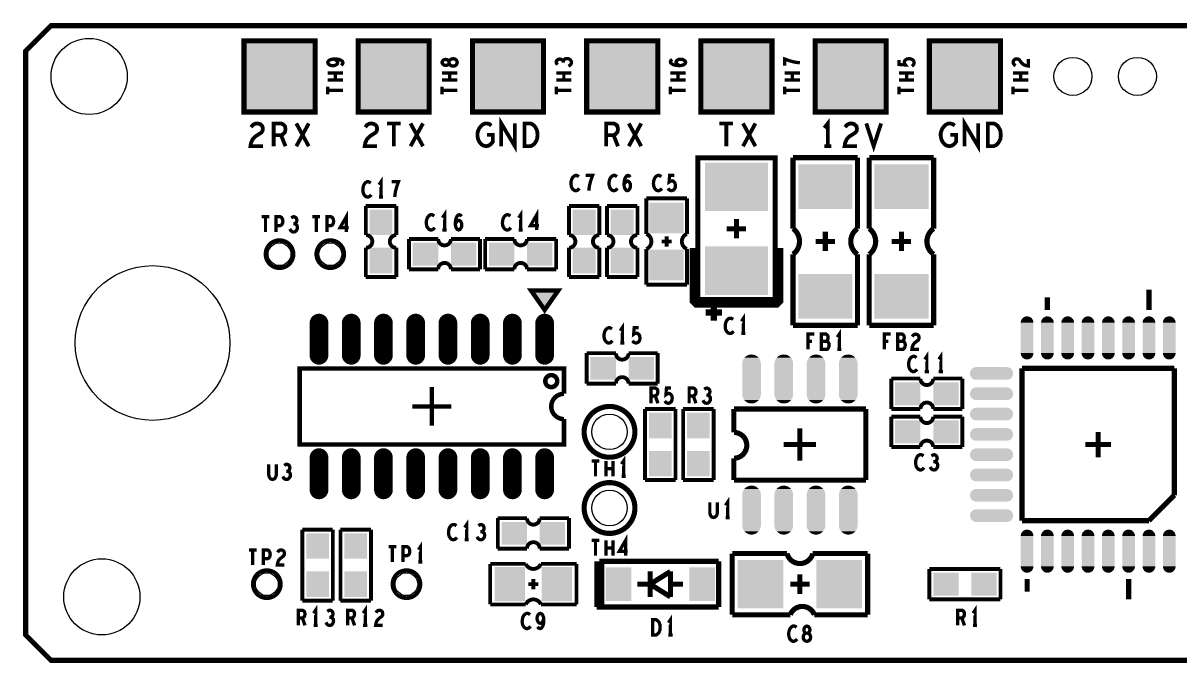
# Model space of a CAD drawing. Extents: x 0 to 150, y 0 to 25.
# Drawn here: x -0.1 to 45.47, y -0.1 to 25.1 of the extents above; entities that cross this region are included whole.
import ezdxf

# ---------------------------------------------------------------- set-up
doc = ezdxf.new("R2010")
doc.units = 0
doc.layers.get('0').update_dxf_attribs({"linetype": 'CONTINUOUS'})
doc.layers.add('MASK_TOP_ART', color=10, linetype='CONTINUOUS')
doc.layers.add('SILK_TOP_ART', color=11, linetype='CONTINUOUS')

# ---------------------------------------------------------------- blocks, each defined once
blk = doc.blocks.new('ROUND_335')
blk.add_circle((0, 0), 1.5)
blk = doc.blocks.new('RECTANGLE_354')
blk.add_solid([(1.2446, 0.9525), (1.2446, -0.9525), (-1.2446, 0.9525), (-1.2446, -0.9525)])
blk = doc.blocks.new('ROUND_338')
blk.add_circle((0, 0), 3.048)
blk = doc.blocks.new('RECTANGLE_348')
blk.add_solid([(0.675, 0.6), (0.675, -0.6), (-0.675, 0.6), (-0.675, -0.6)])
blk = doc.blocks.new('OBLONG_345')
at = {"const_width": 0.7366}
blk.add_lwpolyline([(0, 0.635), (0, -0.635)], dxfattribs=at)
at = {"const_width": 0.3683}
for points in [[(-0.18415, 0.635, 1), (0.18415, 0.635, 1)], [(-0.18415, -0.635, 1), (0.18415, -0.635, 1)]]:
    blk.add_lwpolyline(points, format="xyb", close=True, dxfattribs=at)
blk = doc.blocks.new('CUSTOM_346')
for points in [[(-0.236738, 0.879034), (-0.18415, 0.915858), (0.23674, 0.879034), (0.18415, 0.915858)], [(-0.18415, 0.915858), (-0.125966, 0.94299), (0.18415, 0.915858), (0.125966, 0.94299)], [(-0.125966, 0.94299), (-0.063954, 0.959606), (0.125966, 0.94299), (0.063956, 0.959606)], [(-0.063954, 0.959606), (0, 0.9652), (0.063956, 0.959606), (0, 0.9652)], [(-0.3683, 0.5969), (-0.362704, 0.660856), (0.3683, 0.5969), (0.362706, 0.660856)], [(-0.3683, -0.5969), (-0.3683, 0.5969), (0.3683, -0.5969), (0.3683, 0.5969)], [(-0.362704, 0.660856), (-0.346088, 0.722866), (0.362706, 0.660856), (0.34609, 0.722866)], [(-0.346088, 0.722866), (-0.318956, 0.78105), (0.34609, 0.722866), (0.318958, 0.78105)], [(-0.318956, 0.78105), (-0.282134, 0.83364), (0.318958, 0.78105), (0.282134, 0.83364)], [(-0.282134, 0.83364), (-0.236738, 0.879034), (0.282134, 0.83364), (0.23674, 0.879034)], [(-0.362704, -0.660854), (-0.3683, -0.5969), (0.362706, -0.660854), (0.3683, -0.5969)], [(-0.346088, -0.722866), (-0.362704, -0.660854), (0.34609, -0.722866), (0.362706, -0.660854)], [(-0.318956, -0.78105), (-0.346088, -0.722866), (0.318958, -0.78105), (0.34609, -0.722866)], [(-0.282134, -0.833638), (-0.318956, -0.78105), (0.282134, -0.833638), (0.318958, -0.78105)], [(-0.236738, -0.879034), (-0.282134, -0.833638), (0.23674, -0.879034), (0.282134, -0.833638)], [(-0.18415, -0.915856), (-0.236738, -0.879034), (0.18415, -0.915856), (0.23674, -0.879034)], [(-0.125966, -0.942988), (-0.18415, -0.915856), (0.125966, -0.942988), (0.18415, -0.915856)], [(-0.063954, -0.959604), (-0.125966, -0.942988), (0.063956, -0.959604), (0.125966, -0.942988)], [(0, -0.9652), (-0.063954, -0.959604), (0, -0.9652), (0.063956, -0.959604)]]:
    blk.add_solid(points)
blk = doc.blocks.new('ROUND_344')
blk.add_circle((0, 0), 0.45)
blk = doc.blocks.new('SQUARE_339')
blk.add_solid([(1.3208, 1.3208), (1.3208, -1.3208), (-1.3208, 1.3208), (-1.3208, -1.3208)])
blk = doc.blocks.new('RECTANGLE_352')
blk.add_solid([(0.9017, 0.9525), (0.9017, -0.9525), (-0.9017, 0.9525), (-0.9017, -0.9525)])
blk = doc.blocks.new('RECTANGLE_353')
blk.add_solid([(1.0668, 0.8763), (1.0668, -0.8763), (-1.0668, 0.8763), (-1.0668, -0.8763)])
blk = doc.blocks.new('RECTANGLE_342')
blk.add_solid([(0.45, 0.5), (0.45, -0.5), (-0.45, 0.5), (-0.45, -0.5)])
blk = doc.blocks.new('CUSTOM_350')
for points in [[(-0.85, 0), (-0.846202, 0.043412), (0.85, 0), (0.846202, 0.043412)], [(-0.846202, -0.043412), (-0.85, 0), (0.846202, -0.043412), (0.85, 0)], [(-0.846202, 0.043412), (-0.834922, 0.085506), (0.846202, 0.043412), (0.834924, 0.085506)], [(-0.834922, 0.085506), (-0.816506, 0.125), (0.834924, 0.085506), (0.816506, 0.125)], [(-0.816506, 0.125), (-0.79151, 0.160698), (0.816506, 0.125), (0.791512, 0.160698)], [(-0.79151, 0.160698), (-0.760696, 0.191512), (0.791512, 0.160698), (0.760698, 0.191512)], [(-0.760696, 0.191512), (-0.725, 0.216506), (0.760698, 0.191512), (0.725, 0.216506)], [(-0.725, 0.216506), (-0.685504, 0.234924), (0.725, 0.216506), (0.685506, 0.234924)], [(-0.685504, 0.234924), (-0.643412, 0.246202), (0.685506, 0.234924), (0.643412, 0.246202)], [(-0.643412, 0.246202), (-0.6, 0.25), (0.643412, 0.246202), (0.6, 0.25)], [(-0.834922, -0.085504), (-0.846202, -0.043412), (0.834924, -0.085504), (0.846202, -0.043412)], [(-0.816506, -0.125), (-0.834922, -0.085504), (0.816506, -0.125), (0.834924, -0.085504)], [(-0.79151, -0.160696), (-0.816506, -0.125), (0.791512, -0.160696), (0.816506, -0.125)], [(-0.760696, -0.19151), (-0.79151, -0.160696), (0.760698, -0.19151), (0.791512, -0.160696)], [(-0.725, -0.216506), (-0.760696, -0.19151), (0.725, -0.216506), (0.760698, -0.19151)], [(-0.685504, -0.234922), (-0.725, -0.216506), (0.685506, -0.234922), (0.725, -0.216506)], [(-0.643412, -0.246202), (-0.685504, -0.234922), (0.643412, -0.246202), (0.685506, -0.234922)], [(-0.6, -0.25), (-0.643412, -0.246202), (0.6, -0.25), (0.643412, -0.246202)]]:
    blk.add_solid(points)
blk = doc.blocks.new('RECTANGLE_343')
blk.add_solid([(0.5, 0.45), (0.5, -0.45), (-0.5, 0.45), (-0.5, -0.45)])
blk = doc.blocks.new('CUSTOM_351')
for points in [[(-0.25, 0.6), (-0.246202, 0.643412), (0.25, 0.6), (0.246202, 0.643412)], [(-0.25, -0.6), (-0.25, 0.6), (0.25, -0.6), (0.25, 0.6)], [(-0.246202, 0.643412), (-0.234922, 0.685506), (0.246202, 0.643412), (0.234924, 0.685506)], [(-0.234922, 0.685506), (-0.216506, 0.725), (0.234924, 0.685506), (0.216506, 0.725)], [(-0.216506, 0.725), (-0.19151, 0.760698), (0.216506, 0.725), (0.191512, 0.760698)], [(-0.19151, 0.760698), (-0.160696, 0.791512), (0.191512, 0.760698), (0.160698, 0.791512)], [(-0.160696, 0.791512), (-0.125, 0.816506), (0.160698, 0.791512), (0.125, 0.816506)], [(-0.125, 0.816506), (-0.085504, 0.834924), (0.125, 0.816506), (0.085506, 0.834924)], [(-0.085504, 0.834924), (-0.043412, 0.846202), (0.085506, 0.834924), (0.043412, 0.846202)], [(-0.043412, 0.846202), (0, 0.85), (0.043412, 0.846202), (0, 0.85)], [(-0.246202, -0.643412), (-0.25, -0.6), (0.246202, -0.643412), (0.25, -0.6)], [(-0.234922, -0.685504), (-0.246202, -0.643412), (0.234924, -0.685504), (0.246202, -0.643412)], [(-0.216506, -0.725), (-0.234922, -0.685504), (0.216506, -0.725), (0.234924, -0.685504)], [(-0.19151, -0.760696), (-0.216506, -0.725), (0.191512, -0.760696), (0.216506, -0.725)], [(-0.160696, -0.79151), (-0.19151, -0.760696), (0.160698, -0.79151), (0.191512, -0.760696)], [(-0.125, -0.816506), (-0.160696, -0.79151), (0.125, -0.816506), (0.160698, -0.79151)], [(-0.085504, -0.834922), (-0.125, -0.816506), (0.085506, -0.834922), (0.125, -0.816506)], [(-0.043412, -0.846202), (-0.085504, -0.834922), (0.043412, -0.846202), (0.085506, -0.834922)], [(0, -0.85), (-0.043412, -0.846202), (0, -0.85), (0.043412, -0.846202)]]:
    blk.add_solid(points)
blk = doc.blocks.new('RECTANGLE_349')
blk.add_solid([(0.6, 0.675), (0.6, -0.675), (-0.6, 0.675), (-0.6, -0.675)])
blk = doc.blocks.new('ROUND_336')
blk.add_circle((0, 0), 0.75)
blk = doc.blocks.new('RECTANGLE_347')
blk.add_solid([(0.505, 0.66), (0.505, -0.66), (-0.505, 0.66), (-0.505, -0.66)])
blk = doc.blocks.new('ROUND_14')
blk.add_circle((0, 0), 0.7)

msp = doc.modelspace()

# ---------------------------------------------------------------- linework, layer by layer
at = {"layer": 'MASK_TOP_ART', "const_width": 0.2}
msp.add_lwpolyline([(0, 2.75), (0, 1), (1, 0), (149, 0), (150, 1), (150, 24), (149, 25), (1, 25), (0, 24), (0, 2.75)], dxfattribs=at)
at = {"layer": 'SILK_TOP_ART'}
for points, const_width in [([(0, 2.75), (0, 1), (1, 0), (149, 0), (150, 1), (150, 24), (149, 25), (1, 25), (0, 24), (0, 2.75)], 0.2), ([(8.6, 24.4), (8.6, 21.6), (11.4, 21.6), (11.4, 24.4), (8.6, 24.4)], 0.2), ([(13.1, 24.4), (13.1, 21.6), (15.9, 21.6), (15.9, 24.4), (13.1, 24.4)], 0.2), ([(17.6, 24.4), (17.6, 21.6), (20.4, 21.6), (20.4, 24.4), (17.6, 24.4)], 0.2), ([(22.1, 24.4), (22.1, 21.6), (24.9, 21.6), (24.9, 24.4), (22.1, 24.4)], 0.2), ([(26.6, 24.4), (26.6, 21.6), (29.4, 21.6), (29.4, 24.4), (26.6, 24.4)], 0.2), ([(31.1, 24.4), (31.1, 21.6), (33.9, 21.6), (33.9, 24.4), (31.1, 24.4)], 0.2), ([(35.6, 24.4), (35.6, 21.6), (38.4, 21.6), (38.4, 24.4), (35.6, 24.4)], 0.2), ([(12.43, 23.4391), (12.48, 23.4857), (12.5, 23.5391), (12.48, 23.5924), (12.42, 23.6391), (12.33, 23.6724), (12.24, 23.6857), (12.13, 23.6857), (12.04, 23.6724), (11.96, 23.6391), (11.92, 23.5991), (11.9, 23.5524), (11.92, 23.4991), (11.96, 23.4591), (12.02, 23.4324), (12.1, 23.4191), (12.17, 23.4324), (12.24, 23.4657), (12.28, 23.5057), (12.29, 23.5524), (12.27, 23.6057), (12.22, 23.6457), (12.13, 23.6857)], 0.13), ([(17, 23.5524), (16.99, 23.5991), (16.96, 23.6524), (16.91, 23.6857), (16.84, 23.6991), (16.77, 23.6857), (16.71, 23.6457), (16.68, 23.5857), (16.68, 23.5191), (16.66, 23.4791), (16.61, 23.4457), (16.54, 23.4324), (16.47, 23.4524), (16.42, 23.4991), (16.4, 23.5524), (16.42, 23.6057), (16.47, 23.6524), (16.54, 23.6724), (16.61, 23.6591), (16.66, 23.6257), (16.68, 23.5857), (16.68, 23.5191), (16.71, 23.4591), (16.77, 23.4191), (16.84, 23.4057), (16.91, 23.4191), (16.96, 23.4524), (16.99, 23.5057), (17, 23.5524)], 0.13), ([(21.18, 23.5991), (21.15, 23.6391), (21.1, 23.6724), (21.04, 23.6857), (20.98, 23.6724), (20.93, 23.6391), (20.9, 23.5791), (20.91, 23.5191), (20.95, 23.4591)], 0.13), ([(21.38, 23.4057), (21.45, 23.4457), (21.49, 23.4991), (21.5, 23.5591), (21.49, 23.6124), (21.44, 23.6657), (21.38, 23.6991), (21.32, 23.7057), (21.25, 23.6924), (21.2, 23.6457), (21.18, 23.5991), (21.18, 23.5391)], 0.13), ([(25.75, 23.4257), (25.68, 23.4724), (25.64, 23.5124), (25.62, 23.5657), (25.64, 23.6124), (25.68, 23.6457), (25.74, 23.6724), (25.81, 23.6791), (25.87, 23.6724), (25.93, 23.6457), (25.98, 23.6057), (26, 23.5591), (25.98, 23.5057), (25.92, 23.4591), (25.83, 23.4324), (25.73, 23.4257), (25.6, 23.4391), (25.53, 23.4591), (25.46, 23.4924), (25.41, 23.5391), (25.4, 23.5857), (25.42, 23.6324), (25.47, 23.6657)], 0.13), ([(30.5, 23.5391), (30.37, 23.5524), (30.26, 23.5724), (30.16, 23.5991), (30.05, 23.6324), (29.9, 23.6857), (29.9, 23.4191)], 0.13), ([(34.91, 23.4057), (34.96, 23.4457), (34.99, 23.4924), (35, 23.5524), (34.98, 23.6124), (34.94, 23.6591), (34.87, 23.6924), (34.79, 23.6991), (34.71, 23.6857), (34.66, 23.6524), (34.62, 23.6057), (34.61, 23.5591), (34.62, 23.5124), (34.66, 23.4524), (34.4, 23.4724), (34.4, 23.6524)], 0.13), ([(39, 23.4257), (38.94, 23.4657), (38.91, 23.5124), (38.9, 23.5657), (38.92, 23.6324), (38.97, 23.6791), (39.03, 23.6924), (39.09, 23.6857), (39.14, 23.6591), (39.24, 23.5257), (39.31, 23.4657), (39.41, 23.4257), (39.5, 23.4124), (39.5, 23.6924)], 0.13), ([(11.9, 23.14), (12.5, 23.14)], 0.13), ([(12.5, 22.86), (11.9, 22.86)], 0.13), ([(12.2, 23.14), (12.2, 22.86)], 0.13), ([(16.4, 23.14), (17, 23.14)], 0.13), ([(17, 22.86), (16.4, 22.86)], 0.13), ([(16.7, 23.14), (16.7, 22.86)], 0.13), ([(20.9, 23.14), (21.5, 23.14)], 0.13), ([(21.5, 22.86), (20.9, 22.86)], 0.13), ([(21.2, 23.14), (21.2, 22.86)], 0.13), ([(25.4, 23.14), (26, 23.14)], 0.13), ([(26, 22.86), (25.4, 22.86)], 0.13), ([(25.7, 23.14), (25.7, 22.86)], 0.13), ([(29.9, 23.14), (30.5, 23.14)], 0.13), ([(30.5, 22.86), (29.9, 22.86)], 0.13), ([(30.2, 23.14), (30.2, 22.86)], 0.13), ([(34.4, 23.14), (35, 23.14)], 0.13), ([(35, 22.86), (34.4, 22.86)], 0.13), ([(34.7, 23.14), (34.7, 22.86)], 0.13), ([(38.9, 23.14), (39.5, 23.14)], 0.13), ([(39.5, 22.86), (38.9, 22.86)], 0.13), ([(39.2, 23.14), (39.2, 22.86)], 0.13), ([(11.9, 22.2943), (11.9, 22.6009)], 0.13), ([(11.9, 22.4476), (12.5, 22.4476)], 0.13), ([(16.4, 22.2943), (16.4, 22.6009)], 0.13), ([(16.4, 22.4476), (17, 22.4476)], 0.13), ([(20.9, 22.2943), (20.9, 22.6009)], 0.13), ([(20.9, 22.4476), (21.5, 22.4476)], 0.13), ([(25.4, 22.2943), (25.4, 22.6009)], 0.13), ([(25.4, 22.4476), (26, 22.4476)], 0.13), ([(29.9, 22.2943), (29.9, 22.6009)], 0.13), ([(29.9, 22.4476), (30.5, 22.4476)], 0.13), ([(34.4, 22.2943), (34.4, 22.6009)], 0.13), ([(34.4, 22.4476), (35, 22.4476)], 0.13), ([(38.9, 22.2943), (38.9, 22.6009)], 0.13), ([(38.9, 22.4476), (39.5, 22.4476)], 0.13), ([(18.7349, 20.25), (18.7349, 21.15), (19.2715, 20.25), (19.2715, 21.15)], 0.15), ([(36.9849, 20.25), (36.9849, 21.15), (37.5215, 20.25), (37.5215, 21.15)], 0.15), ([(8.8783, 21), (8.9483, 21.09), (9.03, 21.135), (9.1233, 21.15), (9.24, 21.12), (9.3217, 21.045), (9.345, 20.955), (9.3333, 20.865), (9.2867, 20.79), (9.0533, 20.64), (8.9483, 20.535), (8.8783, 20.385), (8.855, 20.25), (9.345, 20.25)], 0.15), ([(9.7699, 20.25), (9.7699, 21.15), (10.0615, 21.15), (10.1549, 21.105), (10.2132, 21.045), (10.2365, 20.925), (10.2132, 20.805), (10.1432, 20.73), (10.0615, 20.685), (9.7699, 20.685)], 0.15), ([(10.6614, 20.25), (11.1514, 21.15)], 0.15), ([(10.6614, 21.15), (11.1514, 20.25)], 0.15), ([(13.3783, 21), (13.4483, 21.09), (13.53, 21.135), (13.6233, 21.15), (13.74, 21.12), (13.8217, 21.045), (13.845, 20.955), (13.8333, 20.865), (13.7867, 20.79), (13.5533, 20.64), (13.4483, 20.535), (13.3783, 20.385), (13.355, 20.25), (13.845, 20.25)], 0.15), ([(14.2349, 21.15), (14.7715, 21.15)], 0.15), ([(14.5032, 21.15), (14.5032, 20.25)], 0.15), ([(15.1614, 20.25), (15.6514, 21.15)], 0.15), ([(15.1614, 21.15), (15.6514, 20.25)], 0.15), ([(18.17, 20.7), (18.4033, 20.7), (18.4033, 20.43), (18.3333, 20.34), (18.2517, 20.28), (18.135, 20.25), (18.0183, 20.28), (17.9367, 20.34), (17.8667, 20.43), (17.82, 20.535), (17.7967, 20.655), (17.7967, 20.76), (17.82, 20.85), (17.8667, 20.955), (17.9367, 21.045), (18.0067, 21.105), (18.1, 21.15), (18.1817, 21.15), (18.275, 21.12), (18.345, 21.06)], 0.15), ([(19.6497, 20.25), (19.6497, 21.15), (19.8831, 21.15), (19.9764, 21.105), (20.0464, 21.045), (20.1047, 20.955), (20.1514, 20.85), (20.1631, 20.7), (20.1514, 20.55), (20.1047, 20.445), (20.0464, 20.355), (19.9764, 20.295), (19.8831, 20.25), (19.6497, 20.25)], 0.15), ([(22.8667, 20.25), (22.8667, 21.15), (23.1583, 21.15), (23.2517, 21.105), (23.31, 21.045), (23.3333, 20.925), (23.31, 20.805), (23.24, 20.73), (23.1583, 20.685), (22.8667, 20.685)], 0.15), ([(23.7582, 20.25), (24.2482, 21.15)], 0.15), ([(23.7582, 21.15), (24.2482, 20.25)], 0.15), ([(27.3317, 21.15), (27.8683, 21.15)], 0.15), ([(27.6, 21.15), (27.6, 20.25)], 0.15), ([(28.2582, 20.25), (28.7482, 21.15)], 0.15), ([(28.2582, 21.15), (28.7482, 20.25)], 0.15), ([(31.6, 20.25), (31.6, 21.15), (31.46, 20.97)], 0.15), ([(32.2815, 21), (32.3515, 21.09), (32.4332, 21.135), (32.5265, 21.15), (32.6432, 21.12), (32.7249, 21.045), (32.7482, 20.955), (32.7365, 20.865), (32.6899, 20.79), (32.4565, 20.64), (32.3515, 20.535), (32.2815, 20.385), (32.2582, 20.25), (32.7482, 20.25)], 0.15), ([(33.1147, 21.15), (33.4064, 20.25), (33.6981, 21.15)], 0.15), ([(36.42, 20.7), (36.6533, 20.7), (36.6533, 20.43), (36.5833, 20.34), (36.5017, 20.28), (36.385, 20.25), (36.2683, 20.28), (36.1867, 20.34), (36.1167, 20.43), (36.07, 20.535), (36.0467, 20.655), (36.0467, 20.76), (36.07, 20.85), (36.1167, 20.955), (36.1867, 21.045), (36.2567, 21.105), (36.35, 21.15), (36.4317, 21.15), (36.525, 21.12), (36.595, 21.06)], 0.15), ([(37.8997, 20.25), (37.8997, 21.15), (38.1331, 21.15), (38.2264, 21.105), (38.2964, 21.045), (38.3547, 20.955), (38.4014, 20.85), (38.4131, 20.7), (38.4014, 20.55), (38.3547, 20.445), (38.2964, 20.355), (38.2264, 20.295), (38.1331, 20.25), (37.8997, 20.25)], 0.15), ([(10.0615, 20.685), (10.2365, 20.25)], 0.15), ([(23.1583, 20.685), (23.3333, 20.25)], 0.15), ([(31.46, 20.25), (31.74, 20.25)], 0.15), ([(26.476, 19.794), (26.476, 14.206), (29.524, 14.206), (29.524, 19.794), (26.476, 19.794)], 0.2032), ([(30.23, 17.008), (30.23, 19.802)], 0.2032), ([(30.23, 19.802), (32.77, 19.802)], 0.2032), ([(32.77, 19.802), (32.77, 17.008)], 0.2032), ([(33.23, 17.008), (33.23, 19.802)], 0.2032), ([(33.23, 19.802), (35.77, 19.802)], 0.2032), ([(35.77, 19.802), (35.77, 17.008)], 0.2032), ([(21.7931, 19.05), (21.7531, 19.08), (21.7064, 19.1), (21.6531, 19.1), (21.5931, 19.07), (21.5464, 19.02), (21.5131, 18.96), (21.4864, 18.86), (21.4797, 18.77), (21.4931, 18.68), (21.5131, 18.62), (21.5531, 18.56), (21.5997, 18.52), (21.6464, 18.5), (21.6931, 18.5), (21.7397, 18.52), (21.7797, 18.55), (21.8131, 18.59)], 0.13), ([(22.1855, 18.5), (22.1988, 18.63), (22.2188, 18.74), (22.2455, 18.84), (22.2788, 18.95), (22.3321, 19.1), (22.0655, 19.1)], 0.13), ([(23.2931, 19.05), (23.2531, 19.08), (23.2064, 19.1), (23.1531, 19.1), (23.0931, 19.07), (23.0464, 19.02), (23.0131, 18.96), (22.9864, 18.86), (22.9797, 18.77), (22.9931, 18.68), (23.0131, 18.62), (23.0531, 18.56), (23.0997, 18.52), (23.1464, 18.5), (23.1931, 18.5), (23.2397, 18.52), (23.2797, 18.55), (23.3131, 18.59)], 0.13), ([(23.5721, 18.75), (23.6188, 18.82), (23.6588, 18.86), (23.7121, 18.88), (23.7588, 18.86), (23.7921, 18.82), (23.8188, 18.76), (23.8255, 18.69), (23.8188, 18.63), (23.7921, 18.57), (23.7521, 18.52), (23.7055, 18.5), (23.6521, 18.52), (23.6055, 18.58), (23.5788, 18.67), (23.5721, 18.77), (23.5855, 18.9), (23.6055, 18.97), (23.6388, 19.04), (23.6855, 19.09), (23.7321, 19.1), (23.7788, 19.08), (23.8121, 19.03)], 0.13), ([(25.0431, 19.05), (25.0031, 19.08), (24.9564, 19.1), (24.9031, 19.1), (24.8431, 19.07), (24.7964, 19.02), (24.7631, 18.96), (24.7364, 18.86), (24.7297, 18.77), (24.7431, 18.68), (24.7631, 18.62), (24.8031, 18.56), (24.8497, 18.52), (24.8964, 18.5), (24.9431, 18.5), (24.9897, 18.52), (25.0297, 18.55), (25.0631, 18.59)], 0.13), ([(25.3021, 18.59), (25.3421, 18.54), (25.3888, 18.51), (25.4488, 18.5), (25.5088, 18.52), (25.5555, 18.56), (25.5888, 18.63), (25.5955, 18.71), (25.5821, 18.79), (25.5488, 18.84), (25.5021, 18.88), (25.4555, 18.89), (25.4088, 18.88), (25.3488, 18.84), (25.3688, 19.1), (25.5488, 19.1)], 0.13), ([(13.5943, 18.8), (13.5543, 18.83), (13.5076, 18.85), (13.4543, 18.85), (13.3943, 18.82), (13.3476, 18.77), (13.3143, 18.71), (13.2876, 18.61), (13.2809, 18.52), (13.2943, 18.43), (13.3143, 18.37), (13.3543, 18.31), (13.4009, 18.27), (13.4476, 18.25), (13.4943, 18.25), (13.5409, 18.27), (13.5809, 18.3), (13.6143, 18.34)], 0.13), ([(14, 18.25), (14, 18.85), (13.92, 18.73)], 0.13), ([(14.5391, 18.25), (14.5524, 18.38), (14.5724, 18.49), (14.5991, 18.59), (14.6324, 18.7), (14.6857, 18.85), (14.4191, 18.85)], 0.13), ([(13.92, 18.25), (14.08, 18.25)], 0.13), ([(24.45, 16.8), (24.45, 18.2)], 0.1524), ([(26.05, 18.2), (24.45, 18.2)], 0.1524), ([(26.05, 16.8), (26.05, 18.2)], 0.1524), ([(13.4, 16.75), (13.4, 17.9)], 0.1524), ([(14.6, 17.9), (13.4, 17.9)], 0.1524), ([(14.6, 16.75), (14.6, 17.9)], 0.1524), ([(20.1324, 16.9524), (20.1324, 17.5524), (19.8857, 17.1224), (20.2191, 17.1224)], 0.13), ([(21.4, 17.9), (21.4, 16.75)], 0.1524), ([(21.4, 17.9), (22.6, 17.9)], 0.1524), ([(22.6, 17.9), (22.6, 16.75)], 0.1524), ([(22.9, 17.9), (22.9, 16.75)], 0.1524), ([(22.9, 17.9), (24.1, 17.9)], 0.1524), ([(24.1, 17.9), (24.1, 16.75)], 0.1524), ([(9.2943, 17.475), (9.6009, 17.475)], 0.13), ([(9.4476, 17.475), (9.4476, 16.875)], 0.13), ([(9.8667, 16.875), (9.8667, 17.475), (10.0267, 17.475), (10.08, 17.445), (10.12, 17.375), (10.1333, 17.295), (10.12, 17.215), (10.0867, 17.155), (10.0267, 17.125), (9.8667, 17.125)], 0.13), ([(10.5991, 17.195), (10.6391, 17.225), (10.6724, 17.275), (10.6857, 17.335), (10.6724, 17.395), (10.6391, 17.445), (10.5791, 17.475), (10.5191, 17.465), (10.4591, 17.425)], 0.13), ([(11.2943, 17.475), (11.6009, 17.475)], 0.13), ([(11.4476, 17.475), (11.4476, 16.875)], 0.13), ([(11.8667, 16.875), (11.8667, 17.475), (12.0267, 17.475), (12.08, 17.445), (12.12, 17.375), (12.1333, 17.295), (12.12, 17.215), (12.0867, 17.155), (12.0267, 17.125), (11.8667, 17.125)], 0.13), ([(12.6324, 16.875), (12.6324, 17.475), (12.3857, 17.045), (12.7191, 17.045)], 0.13), ([(16.0943, 17.5024), (16.0543, 17.5324), (16.0076, 17.5524), (15.9543, 17.5524), (15.8943, 17.5224), (15.8476, 17.4724), (15.8143, 17.4124), (15.7876, 17.3124), (15.7809, 17.2224), (15.7943, 17.1324), (15.8143, 17.0724), (15.8543, 17.0124), (15.9009, 16.9724), (15.9476, 16.9524), (15.9943, 16.9524), (16.0409, 16.9724), (16.0809, 17.0024), (16.1143, 17.0424)], 0.13), ([(16.5, 16.9524), (16.5, 17.5524), (16.42, 17.4324)], 0.13), ([(16.9257, 17.2024), (16.9724, 17.2724), (17.0124, 17.3124), (17.0657, 17.3324), (17.1124, 17.3124), (17.1457, 17.2724), (17.1724, 17.2124), (17.1791, 17.1424), (17.1724, 17.0824), (17.1457, 17.0224), (17.1057, 16.9724), (17.0591, 16.9524), (17.0057, 16.9724), (16.9591, 17.0324), (16.9324, 17.1224), (16.9257, 17.2224), (16.9391, 17.3524), (16.9591, 17.4224), (16.9924, 17.4924), (17.0391, 17.5424), (17.0857, 17.5524), (17.1324, 17.5324), (17.1657, 17.4824)], 0.13), ([(19.0943, 17.5024), (19.0543, 17.5324), (19.0076, 17.5524), (18.9543, 17.5524), (18.8943, 17.5224), (18.8476, 17.4724), (18.8143, 17.4124), (18.7876, 17.3124), (18.7809, 17.2224), (18.7943, 17.1324), (18.8143, 17.0724), (18.8543, 17.0124), (18.9009, 16.9724), (18.9476, 16.9524), (18.9943, 16.9524), (19.0409, 16.9724), (19.0809, 17.0024), (19.1143, 17.0424)], 0.13), ([(19.5, 16.9524), (19.5, 17.5524), (19.42, 17.4324)], 0.13), ([(28, 16.619), (28, 17.381)], 0.2032), ([(10.4057, 16.995), (10.4457, 16.925), (10.4991, 16.885), (10.5591, 16.875), (10.6124, 16.885), (10.6657, 16.935), (10.6991, 16.995), (10.7057, 17.055), (10.6924, 17.125), (10.6457, 17.175), (10.5991, 17.195), (10.5391, 17.195)], 0.13), ([(16.42, 16.9524), (16.58, 16.9524)], 0.13), ([(19.42, 16.9524), (19.58, 16.9524)], 0.13), ([(27.619, 17), (28.381, 17)], 0.2032), ([(31.5, 16.119), (31.5, 16.881)], 0.2032), ([(34.5, 16.119), (34.5, 16.881)], 0.2032), ([(15.1, 16.6), (15.1, 15.4)], 0.1524), ([(16.25, 16.6), (15.1, 16.6)], 0.1524), ([(17.9, 16.6), (16.75, 16.6)], 0.1524), ([(17.9, 16.6), (17.9, 15.4)], 0.1524), ([(18.1, 16.6), (18.1, 15.4)], 0.1524), ([(19.25, 16.6), (18.1, 16.6)], 0.1524), ([(20.9, 16.6), (19.75, 16.6)], 0.1524), ([(20.9, 16.6), (20.9, 15.4)], 0.1524), ([(25.05, 16.5), (25.45, 16.5)], 0.1524), ([(25.25, 16.3), (25.25, 16.7)], 0.1524), ([(31.119, 16.5), (31.881, 16.5)], 0.2032), ([(34.119, 16.5), (34.881, 16.5)], 0.2032), ([(13.4, 15.1), (13.4, 16.25)], 0.1524), ([(14.6, 15.1), (14.6, 16.25)], 0.1524), ([(21.4, 16.25), (21.4, 15.1)], 0.1524), ([(22.6, 16.25), (22.6, 15.1)], 0.1524), ([(22.9, 16.25), (22.9, 15.1)], 0.1524), ([(24.1, 16.25), (24.1, 15.1)], 0.1524), ([(24.45, 14.8), (24.45, 16.2)], 0.1524), ([(26.05, 14.8), (26.05, 16.2)], 0.1524), ([(26.476, 16.111), (26.2855, 16.111), (26.2855, 14.1425), (26.4125, 14.0155), (29.5875, 14.0155), (29.7145, 14.1425), (29.7145, 16.111), (29.524, 16.111)], 0.254), ([(30.23, 15.992), (30.23, 13.198)], 0.2032), ([(32.77, 13.198), (32.77, 15.992)], 0.2032), ([(33.23, 15.992), (33.23, 13.198)], 0.2032), ([(35.77, 13.198), (35.77, 15.992)], 0.2032), ([(14.6, 15.1), (13.4, 15.1)], 0.1524), ([(16.25, 15.4), (15.1, 15.4)], 0.1524), ([(17.9, 15.4), (16.75, 15.4)], 0.1524), ([(19.25, 15.4), (18.1, 15.4)], 0.1524), ([(20.9, 15.4), (19.75, 15.4)], 0.1524), ([(21.4, 15.1), (22.6, 15.1)], 0.1524), ([(22.9, 15.1), (24.1, 15.1)], 0.1524), ([(20.445, 13.8031), (19.9116, 14.5651), (20.9784, 14.5651), (20.445, 13.8031)], 0.1778), ([(26.05, 14.8), (24.45, 14.8)], 0.1524), ([(44.25, 13.8), (44.25, 14.6)], 0.2032), ([(27.111, 14.0155), (27.111, 13.3805)], 0.254), ([(40.25, 13.8), (40.25, 14.3)], 0.2032), ([(26.7935, 13.698), (27.4285, 13.698)], 0.254), ([(28.2762, 12.875), (28.2762, 13.475), (28.1962, 13.355)], 0.13), ([(23.5, 12.5), (23.5, 13.1), (23.42, 12.98)], 0.13), ([(27.8705, 13.425), (27.8305, 13.455), (27.7838, 13.475), (27.7305, 13.475), (27.6705, 13.445), (27.6238, 13.395), (27.5905, 13.335), (27.5638, 13.235), (27.5571, 13.145), (27.5705, 13.055), (27.5905, 12.995), (27.6305, 12.935), (27.6771, 12.895), (27.7238, 12.875), (27.7705, 12.875), (27.8171, 12.895), (27.8571, 12.925), (27.8905, 12.965)], 0.13), ([(30.23, 13.198), (32.77, 13.198)], 0.2032), ([(33.23, 13.198), (35.77, 13.198)], 0.2032), ([(23.0943, 13.05), (23.0543, 13.08), (23.0076, 13.1), (22.9543, 13.1), (22.8943, 13.07), (22.8476, 13.02), (22.8143, 12.96), (22.7876, 12.86), (22.7809, 12.77), (22.7943, 12.68), (22.8143, 12.62), (22.8543, 12.56), (22.9009, 12.52), (22.9476, 12.5), (22.9943, 12.5), (23.0409, 12.52), (23.0809, 12.55), (23.1143, 12.59)], 0.13), ([(23.9057, 12.59), (23.9457, 12.54), (23.9924, 12.51), (24.0524, 12.5), (24.1124, 12.52), (24.1591, 12.56), (24.1924, 12.63), (24.1991, 12.71), (24.1857, 12.79), (24.1524, 12.84), (24.1057, 12.88), (24.0591, 12.89), (24.0124, 12.88), (23.9524, 12.84), (23.9724, 13.1), (24.1524, 13.1)], 0.13), ([(28.1962, 12.875), (28.3562, 12.875)], 0.13), ([(30.8209, 12.25), (30.8209, 12.85), (31.0743, 12.85)], 0.13), ([(31.5533, 12.57), (31.58, 12.6), (31.6, 12.65), (31.6133, 12.72), (31.6, 12.78), (31.5733, 12.82), (31.5267, 12.85), (31.3467, 12.85), (31.3467, 12.25), (31.5667, 12.25), (31.6133, 12.29), (31.64, 12.35), (31.6533, 12.42), (31.64, 12.49), (31.6, 12.55), (31.5533, 12.57), (31.3467, 12.57)], 0.13), ([(32.0524, 12.25), (32.0524, 12.85), (31.9724, 12.73)], 0.13), ([(33.8209, 12.25), (33.8209, 12.85), (34.0743, 12.85)], 0.13), ([(34.5533, 12.57), (34.58, 12.6), (34.6, 12.65), (34.6133, 12.72), (34.6, 12.78), (34.5733, 12.82), (34.5267, 12.85), (34.3467, 12.85), (34.3467, 12.25), (34.5667, 12.25), (34.6133, 12.29), (34.64, 12.35), (34.6533, 12.42), (34.64, 12.49), (34.6, 12.55), (34.5533, 12.57), (34.3467, 12.57)], 0.13), ([(34.9257, 12.75), (34.9657, 12.81), (35.0124, 12.84), (35.0657, 12.85), (35.1324, 12.83), (35.1791, 12.78), (35.1924, 12.72), (35.1857, 12.66), (35.1591, 12.61), (35.0257, 12.51), (34.9657, 12.44), (34.9257, 12.34), (34.9124, 12.25), (35.1924, 12.25)], 0.13), ([(23.42, 12.5), (23.58, 12.5)], 0.13), ([(30.9809, 12.56), (30.8209, 12.56)], 0.13), ([(31.9724, 12.25), (32.1324, 12.25)], 0.13), ([(33.9809, 12.56), (33.8209, 12.56)], 0.13), ([(22.1, 10.9), (22.1, 12.1)], 0.1524), ([(22.1, 12.1), (23.25, 12.1)], 0.1524), ([(23.75, 12.1), (24.9, 12.1)], 0.1524), ([(24.9, 10.9), (24.9, 12.1)], 0.1524), ([(35.0943, 11.925), (35.0543, 11.955), (35.0076, 11.975), (34.9543, 11.975), (34.8943, 11.945), (34.8476, 11.895), (34.8143, 11.835), (34.7876, 11.735), (34.7809, 11.645), (34.7943, 11.555), (34.8143, 11.495), (34.8543, 11.435), (34.9009, 11.395), (34.9476, 11.375), (34.9943, 11.375), (35.0409, 11.395), (35.0809, 11.425), (35.1143, 11.465)], 0.13), ([(35.5, 11.375), (35.5, 11.975), (35.42, 11.855)], 0.13), ([(36.0524, 11.375), (36.0524, 11.975), (35.9724, 11.855)], 0.13), ([(21.204, 9.5011), (21.204, 8.5032), (10.796, 8.5032), (10.796, 11.4968), (21.204, 11.4968), (21.204, 10.4989)], 0.1778), ([(35.42, 11.375), (35.58, 11.375)], 0.13), ([(35.9724, 11.375), (36.1324, 11.375)], 0.13), ([(39.25, 11.5), (39.25, 5.5)], 0.2032), ([(45.25, 11.5), (39.25, 11.5)], 0.2032), ([(45.25, 6.5), (45.25, 11.5)], 0.2032), ([(22.1, 10.9), (23.25, 10.9)], 0.1524), ([(23.75, 10.9), (24.9, 10.9)], 0.1524), ([(34.1, 11.1), (34.1, 9.9)], 0.1524), ([(35.25, 11.1), (34.1, 11.1)], 0.1524), ([(36.9, 11.1), (35.75, 11.1)], 0.1524), ([(36.9, 11.1), (36.9, 9.9)], 0.1524), ([(16, 10.762), (16, 9.238)], 0.1778), ([(24.6381, 10.125), (24.6381, 10.725), (24.8047, 10.725), (24.8581, 10.695), (24.8914, 10.655), (24.9047, 10.575), (24.8914, 10.495), (24.8514, 10.445), (24.8047, 10.415), (24.6381, 10.415)], 0.13), ([(25.1771, 10.215), (25.2171, 10.165), (25.2638, 10.135), (25.3238, 10.125), (25.3838, 10.145), (25.4305, 10.185), (25.4638, 10.255), (25.4705, 10.335), (25.4571, 10.415), (25.4238, 10.465), (25.3771, 10.505), (25.3305, 10.515), (25.2838, 10.505), (25.2238, 10.465), (25.2438, 10.725), (25.4238, 10.725)], 0.13), ([(26.1381, 10.125), (26.1381, 10.725), (26.3047, 10.725), (26.3581, 10.695), (26.3914, 10.655), (26.4047, 10.575), (26.3914, 10.495), (26.3514, 10.445), (26.3047, 10.415), (26.1381, 10.415)], 0.13), ([(26.6771, 10.245), (26.7171, 10.175), (26.7705, 10.135), (26.8305, 10.125), (26.8838, 10.135), (26.9371, 10.185), (26.9705, 10.245), (26.9771, 10.305), (26.9638, 10.375), (26.9171, 10.425), (26.8705, 10.445), (26.8105, 10.445)], 0.13), ([(26.8705, 10.445), (26.9105, 10.475), (26.9438, 10.525), (26.9571, 10.585), (26.9438, 10.645), (26.9105, 10.695), (26.8505, 10.725), (26.7905, 10.715), (26.7305, 10.675)], 0.13), ([(16.762, 10), (15.238, 10)], 0.1778), ([(24.8047, 10.415), (24.9047, 10.125)], 0.13), ([(26.3047, 10.415), (26.4047, 10.125)], 0.13), ([(24.4, 9.9), (25.6, 9.9)], 0.1524), ([(24.4, 7.1), (24.4, 9.9)], 0.1524), ([(25.6, 9.9), (25.6, 7.1)], 0.1524), ([(25.9, 9.9), (27.1, 9.9)], 0.1524), ([(25.9, 7.1), (25.9, 9.9)], 0.1524), ([(27.1, 9.9), (27.1, 7.1)], 0.1524), ([(27.9, 9.9), (27.9, 8.978)], 0.2032), ([(27.9, 9.9), (33.1, 9.9)], 0.2032), ([(33.1, 9.9), (33.1, 7.1)], 0.2032), ([(35.25, 9.9), (34.1, 9.9)], 0.1524), ([(34.1, 9.6), (34.1, 8.4)], 0.1524), ([(35.25, 9.6), (34.1, 9.6)], 0.1524), ([(36.9, 9.9), (35.75, 9.9)], 0.1524), ([(36.9, 9.6), (35.75, 9.6)], 0.1524), ([(36.9, 9.6), (36.9, 8.4)], 0.1524), ([(30.5, 7.865), (30.5, 9.135)], 0.2032), ([(42.25, 8), (42.25, 9)], 0.2032), ([(29.865, 8.5), (31.135, 8.5)], 0.2032), ([(35.25, 8.4), (34.1, 8.4)], 0.1524), ([(36.9, 8.4), (35.75, 8.4)], 0.1524), ([(42.75, 8.5), (41.75, 8.5)], 0.2032), ([(9.5771, 7.725), (9.5771, 7.295), (9.6038, 7.205), (9.6571, 7.145), (9.7238, 7.125), (9.7905, 7.145), (9.8438, 7.205), (9.8705, 7.295), (9.8705, 7.725)], 0.13), ([(10.3229, 7.445), (10.3629, 7.475), (10.3962, 7.525), (10.4095, 7.585), (10.3962, 7.645), (10.3629, 7.695), (10.3029, 7.725), (10.2429, 7.715), (10.1829, 7.675)], 0.13), ([(22.2943, 7.85), (22.6009, 7.85)], 0.13), ([(22.4476, 7.85), (22.4476, 7.25)], 0.13), ([(22.86, 7.25), (22.86, 7.85)], 0.13), ([(23.14, 7.85), (23.14, 7.25)], 0.13), ([(23.5524, 7.25), (23.5524, 7.85), (23.4724, 7.73)], 0.13), ([(27.9, 7.1), (27.9, 7.962)], 0.2032), ([(35.3705, 8.05), (35.3305, 8.08), (35.2838, 8.1), (35.2305, 8.1), (35.1705, 8.07), (35.1238, 8.02), (35.0905, 7.96), (35.0638, 7.86), (35.0571, 7.77), (35.0705, 7.68), (35.0905, 7.62), (35.1305, 7.56), (35.1771, 7.52), (35.2238, 7.5), (35.2705, 7.5), (35.3171, 7.52), (35.3571, 7.55), (35.3905, 7.59)], 0.13), ([(35.6295, 7.62), (35.6695, 7.55), (35.7229, 7.51), (35.7829, 7.5), (35.8362, 7.51), (35.8895, 7.56), (35.9229, 7.62), (35.9295, 7.68), (35.9162, 7.75), (35.8695, 7.8), (35.8229, 7.82), (35.7629, 7.82)], 0.13), ([(35.8229, 7.82), (35.8629, 7.85), (35.8962, 7.9), (35.9095, 7.96), (35.8962, 8.02), (35.8629, 8.07), (35.8029, 8.1), (35.7429, 8.09), (35.6829, 8.05)], 0.13), ([(10.1295, 7.245), (10.1695, 7.175), (10.2229, 7.135), (10.2829, 7.125), (10.3362, 7.135), (10.3895, 7.185), (10.4229, 7.245), (10.4295, 7.305), (10.4162, 7.375), (10.3695, 7.425), (10.3229, 7.445), (10.2629, 7.445)], 0.13), ([(23.14, 7.55), (22.86, 7.55)], 0.13), ([(23.4724, 7.25), (23.6324, 7.25)], 0.13), ([(25.6, 7.1), (24.4, 7.1)], 0.1524), ([(27.1, 7.1), (25.9, 7.1)], 0.1524), ([(33.1, 7.1), (27.9, 7.1)], 0.2032), ([(27.6512, 5.625), (27.6512, 6.225), (27.5712, 6.105)], 0.13), ([(44.25, 5.5), (45.25, 6.5)], 0.2032), ([(26.9521, 6.225), (26.9521, 5.795), (26.9788, 5.705), (27.0321, 5.645), (27.0988, 5.625), (27.1655, 5.645), (27.2188, 5.705), (27.2455, 5.795), (27.2455, 6.225)], 0.13), ([(17.375, 4.75), (17.375, 5.35), (17.295, 5.23)], 0.13), ([(18.6, 5.6), (18.6, 4.4)], 0.1524), ([(19.75, 5.6), (18.6, 5.6)], 0.1524), ([(21.4, 5.6), (20.25, 5.6)], 0.1524), ([(21.4, 5.6), (21.4, 4.4)], 0.1524), ([(27.5712, 5.625), (27.7312, 5.625)], 0.13), ([(39.25, 5.5), (44.25, 5.5)], 0.2032), ([(10.9, 5.15), (12.1, 5.15)], 0.1524), ([(10.9, 2.35), (10.9, 5.15)], 0.1524), ([(12.1, 5.15), (12.1, 2.35)], 0.1524), ([(12.4, 5.15), (13.6, 5.15)], 0.1524), ([(12.4, 2.35), (12.4, 5.15)], 0.1524), ([(13.6, 5.15), (13.6, 2.35)], 0.1524), ([(16.9693, 5.3), (16.9293, 5.33), (16.8826, 5.35), (16.8293, 5.35), (16.7693, 5.32), (16.7226, 5.27), (16.6893, 5.21), (16.6626, 5.11), (16.6559, 5.02), (16.6693, 4.93), (16.6893, 4.87), (16.7293, 4.81), (16.7759, 4.77), (16.8226, 4.75), (16.8693, 4.75), (16.9159, 4.77), (16.9559, 4.8), (16.9893, 4.84)], 0.13), ([(17.7807, 4.87), (17.8207, 4.8), (17.8741, 4.76), (17.9341, 4.75), (17.9874, 4.76), (18.0407, 4.81), (18.0741, 4.87), (18.0807, 4.93), (18.0674, 5), (18.0207, 5.05), (17.9741, 5.07), (17.9141, 5.07)], 0.13), ([(17.9741, 5.07), (18.0141, 5.1), (18.0474, 5.15), (18.0607, 5.21), (18.0474, 5.27), (18.0141, 5.32), (17.9541, 5.35), (17.8941, 5.34), (17.8341, 5.3)], 0.13), ([(15.5524, 3.875), (15.5524, 4.475), (15.4724, 4.355)], 0.13), ([(17.295, 4.75), (17.455, 4.75)], 0.13), ([(22.2943, 4.725), (22.6009, 4.725)], 0.13), ([(22.4476, 4.725), (22.4476, 4.125)], 0.13), ([(22.86, 4.125), (22.86, 4.725)], 0.13), ([(23.14, 4.725), (23.14, 4.125)], 0.13), ([(23.6324, 4.125), (23.6324, 4.725), (23.3857, 4.295), (23.7191, 4.295)], 0.13), ([(8.7943, 4.35), (9.1009, 4.35)], 0.13), ([(8.9476, 4.35), (8.9476, 3.75)], 0.13), ([(9.3667, 3.75), (9.3667, 4.35), (9.5267, 4.35), (9.58, 4.32), (9.62, 4.25), (9.6333, 4.17), (9.62, 4.09), (9.5867, 4.03), (9.5267, 4), (9.3667, 4)], 0.13), ([(9.9257, 4.25), (9.9657, 4.31), (10.0124, 4.34), (10.0657, 4.35), (10.1324, 4.33), (10.1791, 4.28), (10.1924, 4.22), (10.1857, 4.16), (10.1591, 4.11), (10.0257, 4.01), (9.9657, 3.94), (9.9257, 3.84), (9.9124, 3.75), (10.1924, 3.75)], 0.13), ([(14.2943, 4.475), (14.6009, 4.475)], 0.13), ([(14.4476, 4.475), (14.4476, 3.875)], 0.13), ([(14.8667, 3.875), (14.8667, 4.475), (15.0267, 4.475), (15.08, 4.445), (15.12, 4.375), (15.1333, 4.295), (15.12, 4.215), (15.0867, 4.155), (15.0267, 4.125), (14.8667, 4.125)], 0.13), ([(19.75, 4.4), (18.6, 4.4)], 0.1524), ([(21.4, 4.4), (20.25, 4.4)], 0.1524), ([(23.14, 4.425), (22.86, 4.425)], 0.13), ([(27.833, 4.2065), (27.833, 1.7935)], 0.2032), ([(29.992, 4.2065), (27.833, 4.2065)], 0.2032), ([(33.167, 4.2065), (31.008, 4.2065)], 0.2032), ([(33.167, 1.7935), (33.167, 4.2065)], 0.2032), ([(15.4724, 3.875), (15.6324, 3.875)], 0.13), ([(18.3, 3.8), (19.7, 3.8)], 0.1524), ([(18.3, 2.2), (18.3, 3.8)], 0.1524), ([(20.3, 3.8), (21.7, 3.8)], 0.1524), ([(21.7, 2.2), (21.7, 3.8)], 0.1524), ([(22.5, 2.1), (22.5, 3.9)], 0.2032), ([(22.6, 3.9), (22.7, 3.9)], 0.2032), ([(22.6, 2.1), (22.6, 3.9)], 0.2032), ([(22.7, 3.9), (22.7, 2.1)], 0.2032), ([(22.7, 3.9), (27.3, 3.9)], 0.2032), ([(22.7, 2.1), (22.7, 3.9)], 0.2032), ([(27.3, 2.1), (27.3, 3.9)], 0.2032), ([(27.3, 3.9), (27.3, 2.1)], 0.2032), ([(35.6, 2.4), (35.6, 3.6)], 0.1524), ([(35.6, 3.6), (38.4, 3.6)], 0.1524), ([(38.4, 3.6), (38.4, 2.4)], 0.1524), ([(20, 3.2), (20, 2.8)], 0.1524), ([(24.6, 3.5), (24.6, 2.5)], 0.2032), ([(24.6, 3), (25.4, 3.5)], 0.2032), ([(25.4, 3.5), (25.4, 2.5)], 0.2032), ([(30.5, 3.381), (30.5, 2.619)], 0.2032), ([(39.45, 2.7), (39.45, 3.2)], 0.2032), ([(43.45, 2.4), (43.45, 3.2)], 0.2032), ([(19.8, 3), (20.2, 3)], 0.1524), ([(24.6, 3), (24.1, 3)], 0.2032), ([(25.4, 2.5), (24.6, 3)], 0.2032), ([(25.4, 3), (25.9, 3)], 0.2032), ([(30.119, 3), (30.881, 3)], 0.2032), ([(12.1, 2.35), (10.9, 2.35)], 0.1524), ([(13.6, 2.35), (12.4, 2.35)], 0.1524), ([(38.4, 2.4), (35.6, 2.4)], 0.1524), ([(10.7369, 1.375), (10.7369, 1.975), (10.9035, 1.975), (10.9569, 1.945), (10.9902, 1.905), (11.0035, 1.825), (10.9902, 1.745), (10.9502, 1.695), (10.9035, 1.665), (10.7369, 1.665)], 0.13), ([(11.4226, 1.375), (11.4226, 1.975), (11.3426, 1.855)], 0.13), ([(12.0217, 1.695), (12.0617, 1.725), (12.095, 1.775), (12.1083, 1.835), (12.095, 1.895), (12.0617, 1.945), (12.0017, 1.975), (11.9417, 1.965), (11.8817, 1.925)], 0.13), ([(12.6893, 1.375), (12.6893, 1.975), (12.8559, 1.975), (12.9093, 1.945), (12.9426, 1.905), (12.9559, 1.825), (12.9426, 1.745), (12.9026, 1.695), (12.8559, 1.665), (12.6893, 1.665)], 0.13), ([(13.375, 1.375), (13.375, 1.975), (13.295, 1.855)], 0.13), ([(13.8007, 1.875), (13.8407, 1.935), (13.8874, 1.965), (13.9407, 1.975), (14.0074, 1.955), (14.0541, 1.905), (14.0674, 1.845), (14.0607, 1.785), (14.0341, 1.735), (13.9007, 1.635), (13.8407, 1.565), (13.8007, 1.465), (13.7874, 1.375), (14.0674, 1.375)], 0.13), ([(18.3, 2.2), (19.7, 2.2)], 0.1524), ([(19.8705, 1.8), (19.8305, 1.83), (19.7838, 1.85), (19.7305, 1.85), (19.6705, 1.82), (19.6238, 1.77), (19.5905, 1.71), (19.5638, 1.61), (19.5571, 1.52), (19.5705, 1.43), (19.5905, 1.37), (19.6305, 1.31), (19.6771, 1.27), (19.7238, 1.25), (19.7705, 1.25), (19.8171, 1.27), (19.8571, 1.3), (19.8905, 1.34)], 0.13), ([(20.1629, 1.32), (20.2095, 1.27), (20.2629, 1.25), (20.3162, 1.27), (20.3629, 1.33), (20.3962, 1.42), (20.4095, 1.51), (20.4095, 1.62), (20.3962, 1.71), (20.3629, 1.79), (20.3229, 1.83), (20.2762, 1.85), (20.2229, 1.83), (20.1829, 1.79), (20.1562, 1.73), (20.1429, 1.65), (20.1562, 1.58), (20.1895, 1.51), (20.2295, 1.47), (20.2762, 1.46), (20.3295, 1.48), (20.3695, 1.53), (20.4095, 1.62)], 0.13), ([(20.3, 2.2), (21.7, 2.2)], 0.1524), ([(22.6, 2.1), (22.5, 2.1)], 0.2032), ([(22.7, 2.1), (22.6, 2.1)], 0.2032), ([(27.3, 2.1), (22.7, 2.1)], 0.2032), ([(27.833, 1.7935), (30.119, 1.7935)], 0.2032), ([(31.0715, 1.7935), (33.167, 1.7935)], 0.2032), ([(36.7155, 1.375), (36.7155, 1.975), (36.8821, 1.975), (36.9355, 1.945), (36.9688, 1.905), (36.9821, 1.825), (36.9688, 1.745), (36.9288, 1.695), (36.8821, 1.665), (36.7155, 1.665)], 0.13), ([(37.4012, 1.375), (37.4012, 1.975), (37.3212, 1.855)], 0.13), ([(10.9035, 1.665), (11.0035, 1.375)], 0.13), ([(11.3426, 1.375), (11.5026, 1.375)], 0.13), ([(11.8283, 1.495), (11.8683, 1.425), (11.9217, 1.385), (11.9817, 1.375), (12.035, 1.385), (12.0883, 1.435), (12.1217, 1.495), (12.1283, 1.555), (12.115, 1.625), (12.0683, 1.675), (12.0217, 1.695), (11.9617, 1.695)], 0.13), ([(12.8559, 1.665), (12.9559, 1.375)], 0.13), ([(13.295, 1.375), (13.455, 1.375)], 0.13), ([(24.7021, 1), (24.7021, 1.6), (24.8355, 1.6), (24.8888, 1.57), (24.9288, 1.53), (24.9621, 1.47), (24.9888, 1.4), (24.9955, 1.3), (24.9888, 1.2), (24.9621, 1.13), (24.9288, 1.07), (24.8888, 1.03), (24.8355, 1), (24.7021, 1)], 0.13), ([(25.4012, 1), (25.4012, 1.6), (25.3212, 1.48)], 0.13), ([(30.3705, 1.3), (30.3305, 1.33), (30.2838, 1.35), (30.2305, 1.35), (30.1705, 1.32), (30.1238, 1.27), (30.0905, 1.21), (30.0638, 1.11), (30.0571, 1.02), (30.0705, 0.93), (30.0905, 0.87), (30.1305, 0.81), (30.1771, 0.77), (30.2238, 0.75), (30.2705, 0.75), (30.3171, 0.77), (30.3571, 0.8), (30.3905, 0.84)], 0.13), ([(30.7762, 0.75), (30.8229, 0.76), (30.8762, 0.79), (30.9095, 0.84), (30.9229, 0.91), (30.9095, 0.98), (30.8695, 1.04), (30.8095, 1.07), (30.7429, 1.07), (30.7029, 1.09), (30.6695, 1.14), (30.6562, 1.21), (30.6762, 1.28), (30.7229, 1.33), (30.7762, 1.35), (30.8295, 1.33), (30.8762, 1.28), (30.8962, 1.21), (30.8829, 1.14), (30.8495, 1.09), (30.8095, 1.07), (30.7429, 1.07), (30.6829, 1.04), (30.6429, 0.98), (30.6295, 0.91), (30.6429, 0.84), (30.6762, 0.79), (30.7295, 0.76), (30.7762, 0.75)], 0.13), ([(36.8821, 1.665), (36.9821, 1.375)], 0.13), ([(37.3212, 1.375), (37.4812, 1.375)], 0.13), ([(25.3212, 1), (25.4812, 1)], 0.13)]:
    msp.add_lwpolyline(points, dxfattribs=dict(at, const_width=const_width))
for points, const_width in [([(24.45, 16.2, 0.6666667), (24.45, 16.8)], 0.1524), ([(26.05, 16.8, 0.6666667), (26.05, 16.2)], 0.1524), ([(30.23, 15.992, 0.5), (30.23, 17.008)], 0.2032), ([(32.77, 17.008, 0.5249911), (32.77, 15.992)], 0.2032), ([(33.23, 15.992, 0.5), (33.23, 17.008)], 0.2032), ([(35.77, 17.008, 0.5249911), (35.77, 15.992)], 0.2032), ([(13.4, 16.25, 1.0202), (13.4, 16.75)], 0.1524), ([(14.6, 16.75, 1.0202), (14.6, 16.25)], 0.1524), ([(16.25, 16.6, 1.0202), (16.75, 16.6)], 0.1524), ([(19.25, 16.6, 1.0202), (19.75, 16.6)], 0.1524), ([(21.4, 16.25, 1.0202), (21.4, 16.75)], 0.1524), ([(22.6, 16.75, 1.0202), (22.6, 16.25)], 0.1524), ([(22.9, 16.25, 1.0202), (22.9, 16.75)], 0.1524), ([(24.1, 16.75, 1.0202), (24.1, 16.25)], 0.1524), ([(16.75, 15.4, 1.0202), (16.25, 15.4)], 0.1524), ([(19.75, 15.4, 1.0202), (19.25, 15.4)], 0.1524), ([(23.25, 12.1, 1.0202), (23.75, 12.1)], 0.1524), ([(23.75, 10.9, 1.0202), (23.25, 10.9)], 0.1524), ([(35.25, 11.1, 1.0202), (35.75, 11.1)], 0.1524), ([(21.204, 10.4989, 1), (21.204, 9.5011)], 0.1778), ([(35.75, 9.9, 1.0202), (35.25, 9.9)], 0.1524), ([(35.25, 9.6, 1.0202), (35.75, 9.6)], 0.1524), ([(27.9, 7.962, 1), (27.9, 8.978)], 0.2032), ([(35.75, 8.4, 1.0202), (35.25, 8.4)], 0.1524), ([(19.75, 5.6, 1.0202), (20.25, 5.6)], 0.1524), ([(20.25, 4.4, 1.0202), (19.75, 4.4)], 0.1524), ([(29.992, 4.2065, 0.7754315), (31.008, 4.2065)], 0.2032), ([(19.7, 3.8, 0.6666667), (20.3, 3.8)], 0.1524), ([(20.3, 2.2, 0.6666667), (19.7, 2.2)], 0.1524), ([(31.0715, 1.7935, 0.6902878), (30.119, 1.7935)], 0.2032)]:
    msp.add_lwpolyline(points, format="xyb", dxfattribs=dict(at, const_width=const_width))
for points, const_width in [([(9.45, 16, 1), (10.55, 16, 1)], 0.1524), ([(11.45, 16, 1), (12.55, 16, 1)], 0.1524), ([(20.4699, 10.9979, 1), (20.9403, 10.9979, 1)], 0.1778), ([(22, 9, 1), (24, 9, 1)], 0.2032), ([(22, 6, 1), (24, 6, 1)], 0.2032), ([(8.95, 3, 1), (10.05, 3, 1)], 0.1524), ([(14.45, 3, 1), (15.55, 3, 1)], 0.1524)]:
    msp.add_lwpolyline(points, format="xyb", close=True, dxfattribs=dict(at, const_width=const_width))
for points in [[(19.9117, 14.5651), (19.9116, 14.5651), (20.9784, 14.5651), (19.9116, 14.5651)], [(20.445, 13.8031), (19.9117, 14.5651), (20.445, 13.8031), (20.9784, 14.5651)]]:
    msp.add_solid(points, dxfattribs=at)

# ---------------------------------------------------------------- block references
at = {"layer": 'MASK_TOP_ART'}
for name, p in [('ROUND_335', (2.5, 23)), ('SQUARE_339', (10, 23)), ('SQUARE_339', (14.5, 23)), ('SQUARE_339', (19, 23)), ('SQUARE_339', (23.5, 23)), ('SQUARE_339', (28, 23)), ('SQUARE_339', (32.5, 23)), ('SQUARE_339', (37, 23)), ('ROUND_336', (41.255, 23)), ('ROUND_336', (43.795, 23)), ('RECTANGLE_354', (28, 18.651)), ('RECTANGLE_353', (31.5, 18.659)), ('RECTANGLE_353', (34.5, 18.659)), ('RECTANGLE_348', (25.25, 17.425)), ('RECTANGLE_342', (14, 17.25)), ('RECTANGLE_342', (22, 17.25)), ('RECTANGLE_342', (23.5, 17.25)), ('ROUND_344', (10, 16)), ('ROUND_344', (12, 16)), ('RECTANGLE_343', (15.75, 16)), ('RECTANGLE_343', (17.25, 16)), ('RECTANGLE_343', (18.75, 16)), ('RECTANGLE_343', (20.25, 16)), ('RECTANGLE_342', (14, 15.75)), ('RECTANGLE_342', (22, 15.75)), ('RECTANGLE_342', (23.5, 15.75)), ('RECTANGLE_348', (25.25, 15.575)), ('RECTANGLE_354', (28, 15.349)), ('ROUND_338', (5, 12.5)), ('RECTANGLE_353', (31.5, 14.341)), ('RECTANGLE_353', (34.5, 14.341)), ('OBLONG_345', (11.555, 12.65)), ('OBLONG_345', (12.825, 12.65)), ('OBLONG_345', (14.095, 12.65)), ('OBLONG_345', (15.365, 12.65)), ('OBLONG_345', (16.635, 12.65)), ('OBLONG_345', (17.905, 12.65)), ('OBLONG_345', (19.175, 12.65)), ('OBLONG_345', (20.445, 12.65)), ('CUSTOM_351', (39.45, 12.7)), ('CUSTOM_351', (40.25, 12.7)), ('CUSTOM_351', (41.05, 12.7)), ('CUSTOM_351', (41.85, 12.7)), ('CUSTOM_351', (42.65, 12.7)), ('CUSTOM_351', (43.45, 12.7)), ('CUSTOM_351', (44.25, 12.7)), ('CUSTOM_351', (45.05, 12.7)), ('RECTANGLE_343', (22.75, 11.5)), ('RECTANGLE_343', (24.25, 11.5)), ('CUSTOM_346', (28.595, 11.0825)), ('CUSTOM_346', (29.865, 11.0825)), ('CUSTOM_346', (31.135, 11.0825)), ('CUSTOM_346', (32.405, 11.0825)), ('CUSTOM_350', (38.05, 11.3)), ('RECTANGLE_343', (34.75, 10.5)), ('RECTANGLE_343', (36.25, 10.5)), ('CUSTOM_350', (38.05, 10.5)), ('ROUND_14', (23, 9)), ('RECTANGLE_342', (25, 9.25)), ('RECTANGLE_342', (26.5, 9.25)), ('CUSTOM_350', (38.05, 9.7)), ('RECTANGLE_343', (34.75, 9)), ('RECTANGLE_343', (36.25, 9)), ('CUSTOM_350', (38.05, 8.9)), ('OBLONG_345', (11.555, 7.35)), ('OBLONG_345', (12.825, 7.35)), ('OBLONG_345', (14.095, 7.35)), ('OBLONG_345', (15.365, 7.35)), ('OBLONG_345', (16.635, 7.35)), ('OBLONG_345', (17.905, 7.35)), ('OBLONG_345', (19.175, 7.35)), ('OBLONG_345', (20.445, 7.35)), ('RECTANGLE_342', (25, 7.75)), ('RECTANGLE_342', (26.5, 7.75)), ('CUSTOM_350', (38.05, 8.1)), ('CUSTOM_350', (38.05, 7.3)), ('CUSTOM_346', (28.595, 5.9175)), ('CUSTOM_346', (29.865, 5.9175)), ('CUSTOM_346', (31.135, 5.9175)), ('CUSTOM_346', (32.405, 5.9175)), ('ROUND_14', (23, 6)), ('CUSTOM_350', (38.05, 6.5)), ('CUSTOM_350', (38.05, 5.7)), ('RECTANGLE_343', (19.25, 5)), ('RECTANGLE_343', (20.75, 5)), ('CUSTOM_351', (39.45, 4.3)), ('CUSTOM_351', (40.25, 4.3)), ('CUSTOM_351', (41.05, 4.3)), ('CUSTOM_351', (41.85, 4.3)), ('CUSTOM_351', (42.65, 4.3)), ('CUSTOM_351', (43.45, 4.3)), ('CUSTOM_351', (44.25, 4.3)), ('CUSTOM_351', (45.05, 4.3)), ('RECTANGLE_342', (11.5, 4.5)), ('RECTANGLE_342', (13, 4.5)), ('ROUND_335', (3, 2.5)), ('RECTANGLE_349', (19.075, 3)), ('RECTANGLE_349', (20.925, 3)), ('RECTANGLE_347', (23.35, 3)), ('RECTANGLE_347', (26.65, 3)), ('RECTANGLE_352', (28.9506, 3)), ('RECTANGLE_352', (32.0494, 3)), ('ROUND_344', (9.5, 3)), ('RECTANGLE_342', (11.5, 3)), ('RECTANGLE_342', (13, 3)), ('ROUND_344', (15, 3)), ('RECTANGLE_343', (36.25, 3)), ('RECTANGLE_343', (37.75, 3))]:
    msp.add_blockref(name, p, dxfattribs=at)

doc.saveas('drawing.dxf')
